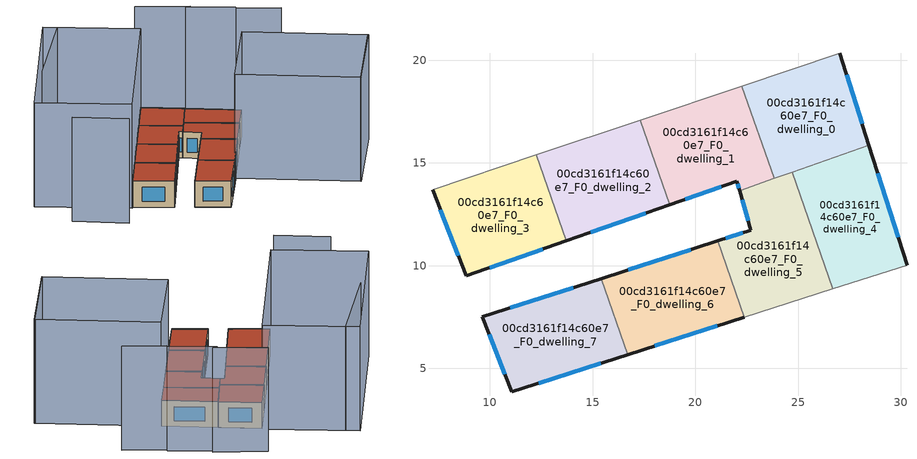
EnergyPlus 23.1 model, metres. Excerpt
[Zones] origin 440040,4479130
00cd3161f14c60e7_F0_dwelling_0
 floor ground (EU_floor_Construction): 28.45,15.85 27.02,20.34 22.26,18.75 23.83,14.25 z0
 wall outside (EU_wall_Construction): 27.02,20.34 28.45,15.85 z0:3
 wall adiabatic (EU_wall_Construction): 22.26,18.75 27.02,20.34 z0:3
 wall to 00cd3161f14c60e7_F0_dwelling_1 (EU_wall_Construction): 23.83,14.25 22.26,18.75 z0:3
 wall to 00cd3161f14c60e7_F0_dwelling_4 (EU_wall_Construction): 28.45,15.85 24.71,14.55 z0:3
 wall to 00cd3161f14c60e7_F0_dwelling_5 (EU_wall_Construction): 24.71,14.55 23.83,14.25 z0:3
 window (EU_Window_Construction): 27.36,19.29 28.11,16.9 z0.7:2.3
 roof outside (EU_roof_Construction): 27.02,20.34 28.45,15.85 23.83,14.25 22.26,18.75 z3
00cd3161f14c60e7_F0_dwelling_1
 floor ground (EU_floor_Construction): 23.83,14.25 22.26,18.75 17.31,17.09 18.75,12.96 22.02,14.11 22.15,13.66 z0
 wall outside (EU_wall_Construction): 22.15,13.66 22.02,14.11 18.75,12.96 z0:3
 wall adiabatic (EU_wall_Construction): 17.31,17.09 22.26,18.75 z0:3
 wall to 00cd3161f14c60e7_F0_dwelling_5 (EU_wall_Construction): 23.83,14.25 22.15,13.66 z0:3
 wall to 00cd3161f14c60e7_F0_dwelling_2 (EU_wall_Construction): 18.75,12.96 17.31,17.09 z0:3
 window (EU_Window_Construction): 22.12,13.76 22.05,14 / 21.25,13.84 19.51,13.23 z0.7:2.3
 roof outside (EU_roof_Construction): 22.26,18.75 23.83,14.25 22.15,13.66 22.02,14.11 18.75,12.96 17.31,17.09 z3
00cd3161f14c60e7_F0_dwelling_2
 floor ground (EU_floor_Construction): 18.75,12.96 17.31,17.09 12.26,15.4 13.72,11.21 z0
 wall outside (EU_wall_Construction): 18.75,12.96 13.72,11.21 z0:3
 wall adiabatic (EU_wall_Construction): 12.26,15.4 17.31,17.09 z0:3
 wall to 00cd3161f14c60e7_F0_dwelling_3 (EU_wall_Construction): 13.72,11.21 12.26,15.4 z0:3
 window (EU_Window_Construction): 17.57,12.55 14.9,11.62 z0.7:2.3
 roof outside (EU_roof_Construction): 17.31,17.09 18.75,12.96 13.72,11.21 12.26,15.4 z3
00cd3161f14c60e7_F0_dwelling_3
 floor ground (EU_floor_Construction): 13.72,11.21 12.26,15.4 7.2,13.7 8.85,9.5 z0
 wall outside (EU_wall_Construction): 13.72,11.21 8.85,9.5 7.2,13.7 z0:3
 wall adiabatic (EU_wall_Construction): 7.2,13.7 12.26,15.4 z0:3
 window (EU_Window_Construction): 12.58,10.81 9.99,9.9 / 8.46,10.49 7.59,12.72 z0.7:2.3
 roof outside (EU_roof_Construction): 12.26,15.4 13.72,11.21 8.85,9.5 7.2,13.7 z3
00cd3161f14c60e7_F0_dwelling_4
 floor ground (EU_floor_Construction): 30.3,10.03 28.45,15.85 24.71,14.55 26.69,8.88 z0
 wall outside (EU_wall_Construction): 28.45,15.85 30.3,10.03 z0:3
 wall adiabatic (EU_wall_Construction): 30.3,10.03 26.69,8.88 z0:3
 wall to 00cd3161f14c60e7_F0_dwelling_5 (EU_wall_Construction): 26.69,8.88 24.71,14.55 z0:3
 window (EU_Window_Construction): 28.88,14.49 29.86,11.4 z0.7:2.3
 roof outside (EU_roof_Construction): 28.45,15.85 30.3,10.03 26.69,8.88 24.71,14.55 z3
00cd3161f14c60e7_F0_dwelling_5
 floor ground (EU_floor_Construction): 26.69,8.88 24.71,14.55 22.15,13.66 22.69,11.72 21.09,11.21 22.39,7.5 z0
 wall outside (EU_wall_Construction): 21.09,11.21 22.69,11.72 22.15,13.66 z0:3
 wall adiabatic (EU_wall_Construction): 26.69,8.88 22.39,7.5 z0:3
 wall to 00cd3161f14c60e7_F0_dwelling_6 (EU_wall_Construction): 22.39,7.5 21.09,11.21 z0:3
 window (EU_Window_Construction): 21.47,11.33 22.32,11.6 / 22.56,12.18 22.27,13.21 z0.7:2.3
 roof outside (EU_roof_Construction): 24.71,14.55 26.69,8.88 22.39,7.5 21.09,11.21 22.69,11.72 22.15,13.66 z3
00cd3161f14c60e7_F0_dwelling_6
 floor ground (EU_floor_Construction): 22.39,7.5 21.09,11.21 15.41,9.38 16.7,5.67 z0
 wall outside (EU_wall_Construction): 15.41,9.38 21.09,11.21 / 22.39,7.5 16.7,5.67 z0:3
 wall to 00cd3161f14c60e7_F0_dwelling_7 (EU_wall_Construction): 16.7,5.67 15.41,9.38 z0:3
 window (EU_Window_Construction): 16.74,9.81 19.76,10.78 / 21.06,7.07 18.03,6.1 z0.7:2.3
 roof outside (EU_roof_Construction): 21.09,11.21 22.39,7.5 16.7,5.67 15.41,9.38 z3
00cd3161f14c60e7_F0_dwelling_7
 floor ground (EU_floor_Construction): 16.7,5.67 15.41,9.38 9.63,7.51 11.07,3.87 z0
 wall outside (EU_wall_Construction): 16.7,5.67 11.07,3.87 9.63,7.51 15.41,9.38 z0:3
 window (EU_Window_Construction): 10.73,4.72 9.97,6.66 / 10.98,7.95 14.06,8.94 / 15.38,5.25 12.39,4.29 z0.7:2.3
 roof outside (EU_roof_Construction): 15.41,9.38 16.7,5.67 11.07,3.87 9.63,7.51 z3
shading: 22.77,-6.42 34.27,-2.85 / 1.22,18.29 2.96,12.45 / 38.02,8.49 36.26,12.98 / 36.54,13.09 34.58,18.08 / 35.07,17.74 32.73,23.21 / 24.29,28.86 12.26,25.97 / 22.84,-6.48 18.82,6.48 / 18.82,6.48 30.3,10.03 / 30.3,10.03 34.31,-2.93 / 34.31,-2.93 22.84,-6.48 / 27.13,20.38 6.92,13.61 / 6.92,13.61 3.59,23.55 / 3.59,23.55 23.8,30.32 / 23.8,30.32 27.13,20.38 z0:12
[Building]
EU S2 Campaign: North Axis=0; Terrain=City; Solar Distribution=FullExterior
[Site:Location]
Madrid: Latitude=40.5; Longitude=-3.5; Time Zone=1; Elevation=609
[SizingPeriod:WeatherFileDays]
AnnualSizingPeriod: Begin Month=1; Begin Day of Month=1; End Month=12; End Day of Month=31; Day of Week for Start Day=Monday; Use Weather File Daylight Saving Period=No; Use Weather File Rain and Snow Indicators=No
[MATERIAL]
EU_InternalMass_Material: Roughness=MediumRough; Thickness=0.1; Conductivity=1; Density=1800; Specific Heat=900; Thermal Absorptance=0.9; Solar Absorptance=0.7; Visible Absorptance=0.7
[MATERIAL:NOMASS] Roughness=MediumRough; Thermal Absorptance=0.9; Solar Absorptance=0.7; Visible Absorptance=0.7
Name | Thermal Resistance
EU_wall_NoMass | 0.419739
EU_roof_NoMass | 0.352165
EU_floor_NoMass | 0.608284
[WINDOWMATERIAL:SIMPLEGLAZINGSYSTEM]
EU_Window_SimpleGlazing: UFactor=4.8352; Solar Heat Gain Coefficient=0.85; Visible Transmittance=0.85
[CONSTRUCTION]
EU_wall_Construction: EU_wall_NoMass
EU_roof_Construction: EU_roof_NoMass
EU_floor_Construction: EU_floor_NoMass
EU_InternalMass_Construction: EU_InternalMass_Material
EU_Window_Construction: EU_Window_SimpleGlazing
[ZONE] Type=1; Multiplier=1; Ceiling Height=autocalculate; Floor Area=autocalculate; Part of Total Floor Area=Yes
Name | Volume
00cd3161f14c60e7_F0_dwelling_0 | 70.3473
00cd3161f14c60e7_F0_dwelling_1 | 70.34
00cd3161f14c60e7_F0_dwelling_2 | 70.3517
00cd3161f14c60e7_F0_dwelling_3 | 70.3506
00cd3161f14c60e7_F0_dwelling_4 | 70.3341
00cd3161f14c60e7_F0_dwelling_5 | 70.3411
00cd3161f14c60e7_F0_dwelling_6 | 70.3374
00cd3161f14c60e7_F0_dwelling_7 | 70.3363
[INTERNALMASS] Construction=EU_InternalMass_Construction
Name | Zone or ZoneList | Surface Area
00cd3161f14c60e7_F0_dwelling_0_EU_InternalMass | 00cd3161f14c60e7_F0_dwelling_0 | 23.4491
00cd3161f14c60e7_F0_dwelling_1_EU_InternalMass | 00cd3161f14c60e7_F0_dwelling_1 | 23.4465
00cd3161f14c60e7_F0_dwelling_2_EU_InternalMass | 00cd3161f14c60e7_F0_dwelling_2 | 23.4506
00cd3161f14c60e7_F0_dwelling_3_EU_InternalMass | 00cd3161f14c60e7_F0_dwelling_3 | 23.4503
00cd3161f14c60e7_F0_dwelling_4_EU_InternalMass | 00cd3161f14c60e7_F0_dwelling_4 | 23.4449
00cd3161f14c60e7_F0_dwelling_5_EU_InternalMass | 00cd3161f14c60e7_F0_dwelling_5 | 23.448
00cd3161f14c60e7_F0_dwelling_6_EU_InternalMass | 00cd3161f14c60e7_F0_dwelling_6 | 23.4457
00cd3161f14c60e7_F0_dwelling_7_EU_InternalMass | 00cd3161f14c60e7_F0_dwelling_7 | 23.4454
[OTHEREQUIPMENT] Fuel Type=Electricity; Design Level Calculation Method=Watts/Area; Power per Zone Floor Area=1; Fraction Latent=0; Fraction Radiant=0; Fraction Lost=0; Carbon Dioxide Generation Rate=0; EndUse Subcategory=EU_Step8_InternalGains
Name | Zone or ZoneList or Space or SpaceList | Schedule
EU_Step8_InternalGain_00cd3161f14c60e7_F0_dwelling_0_f000 | 00cd3161f14c60e7_F0_dwelling_0 | EU_Step8_GainSchedule_00cd3161f14c60e7_F0_dwelling_0_f000
EU_Step8_InternalGain_00cd3161f14c60e7_F0_dwelling_1_f000 | 00cd3161f14c60e7_F0_dwelling_1 | EU_Step8_GainSchedule_00cd3161f14c60e7_F0_dwelling_1_f000
EU_Step8_InternalGain_00cd3161f14c60e7_F0_dwelling_2_f000 | 00cd3161f14c60e7_F0_dwelling_2 | EU_Step8_GainSchedule_00cd3161f14c60e7_F0_dwelling_2_f000
EU_Step8_InternalGain_00cd3161f14c60e7_F0_dwelling_3_f000 | 00cd3161f14c60e7_F0_dwelling_3 | EU_Step8_GainSchedule_00cd3161f14c60e7_F0_dwelling_3_f000
EU_Step8_InternalGain_00cd3161f14c60e7_F0_dwelling_4_f000 | 00cd3161f14c60e7_F0_dwelling_4 | EU_Step8_GainSchedule_00cd3161f14c60e7_F0_dwelling_4_f000
EU_Step8_InternalGain_00cd3161f14c60e7_F0_dwelling_5_f000 | 00cd3161f14c60e7_F0_dwelling_5 | EU_Step8_GainSchedule_00cd3161f14c60e7_F0_dwelling_5_f000
EU_Step8_InternalGain_00cd3161f14c60e7_F0_dwelling_6_f000 | 00cd3161f14c60e7_F0_dwelling_6 | EU_Step8_GainSchedule_00cd3161f14c60e7_F0_dwelling_6_f000
EU_Step8_InternalGain_00cd3161f14c60e7_F0_dwelling_7_f000 | 00cd3161f14c60e7_F0_dwelling_7 | EU_Step8_GainSchedule_00cd3161f14c60e7_F0_dwelling_7_f000
[ZONEVENTILATION:DESIGNFLOWRATE] Schedule=EU_AlwaysOn; Design Flow Rate Calculation Method=AirChanges/Hour; Air Changes per Hour=0.703302; Ventilation Type=Natural; Fan Pressure Rise=0; Fan Total Efficiency=1; Constant Term Coefficient=1; Temperature Term Coefficient=0; Velocity Term Coefficient=0; Velocity Squared Term Coefficient=0; Minimum Indoor Temperature=-100; Maximum Indoor Temperature=100; Delta Temperature=-100; Minimum Outdoor Temperature=-100; Maximum Outdoor Temperature=100; Maximum Wind Speed=40
Name | Zone or ZoneList or Space or SpaceList
EU_ConstantAir_00cd3161f14c60e7_F0_dwelling_0 | 00cd3161f14c60e7_F0_dwelling_0
EU_ConstantAir_00cd3161f14c60e7_F0_dwelling_1 | 00cd3161f14c60e7_F0_dwelling_1
EU_ConstantAir_00cd3161f14c60e7_F0_dwelling_2 | 00cd3161f14c60e7_F0_dwelling_2
EU_ConstantAir_00cd3161f14c60e7_F0_dwelling_3 | 00cd3161f14c60e7_F0_dwelling_3
EU_ConstantAir_00cd3161f14c60e7_F0_dwelling_4 | 00cd3161f14c60e7_F0_dwelling_4
EU_ConstantAir_00cd3161f14c60e7_F0_dwelling_5 | 00cd3161f14c60e7_F0_dwelling_5
EU_ConstantAir_00cd3161f14c60e7_F0_dwelling_6 | 00cd3161f14c60e7_F0_dwelling_6
EU_ConstantAir_00cd3161f14c60e7_F0_dwelling_7 | 00cd3161f14c60e7_F0_dwelling_7
[HVACTEMPLATE:THERMOSTAT] Constant Heating Setpoint=20; Constant Cooling Setpoint=50
EU_HeatOnly_00cd3161f14c60e7_F0_dwelling_0; EU_HeatOnly_00cd3161f14c60e7_F0_dwelling_1; EU_HeatOnly_00cd3161f14c60e7_F0_dwelling_2; EU_HeatOnly_00cd3161f14c60e7_F0_dwelling_3; EU_HeatOnly_00cd3161f14c60e7_F0_dwelling_4; EU_HeatOnly_00cd3161f14c60e7_F0_dwelling_5; EU_HeatOnly_00cd3161f14c60e7_F0_dwelling_6; EU_HeatOnly_00cd3161f14c60e7_F0_dwelling_7
[HVACTEMPLATE:ZONE:IDEALLOADSAIRSYSTEM] System Availability Schedule=EU_AlwaysOn; Maximum Heating Supply Air Temperature=50; Minimum Cooling Supply Air Temperature=13; Maximum Heating Supply Air Humidity Ratio=0.0156; Minimum Cooling Supply Air Humidity Ratio=0.0077; Heating Limit=NoLimit; Cooling Limit=NoLimit; Heating Availability Schedule=EU_AlwaysOn; Cooling Availability Schedule=EU_CoolingOff; Dehumidification Control Type=ConstantSensibleHeatRatio; Cooling Sensible Heat Ratio=0.7; Dehumidification Setpoint=60; Humidification Control Type=None; Humidification Setpoint=30; Outdoor Air Method=None; Outdoor Air Flow Rate per Person=0.00944; Outdoor Air Flow Rate per Zone Floor Area=0; Outdoor Air Flow Rate per Zone=0; Demand Controlled Ventilation Type=None; Outdoor Air Economizer Type=NoEconomizer; Heat Recovery Type=None; Sensible Heat Recovery Effectiveness=0.7; Latent Heat Recovery Effectiveness=0.65
Name | Template Thermostat
00cd3161f14c60e7_F0_dwelling_0 | EU_HeatOnly_00cd3161f14c60e7_F0_dwelling_0
00cd3161f14c60e7_F0_dwelling_1 | EU_HeatOnly_00cd3161f14c60e7_F0_dwelling_1
00cd3161f14c60e7_F0_dwelling_2 | EU_HeatOnly_00cd3161f14c60e7_F0_dwelling_2
00cd3161f14c60e7_F0_dwelling_3 | EU_HeatOnly_00cd3161f14c60e7_F0_dwelling_3
00cd3161f14c60e7_F0_dwelling_4 | EU_HeatOnly_00cd3161f14c60e7_F0_dwelling_4
00cd3161f14c60e7_F0_dwelling_5 | EU_HeatOnly_00cd3161f14c60e7_F0_dwelling_5
00cd3161f14c60e7_F0_dwelling_6 | EU_HeatOnly_00cd3161f14c60e7_F0_dwelling_6
00cd3161f14c60e7_F0_dwelling_7 | EU_HeatOnly_00cd3161f14c60e7_F0_dwelling_7
[SIZING:ZONE] Zone Cooling Design Supply Air Temperature Input Method=SupplyAirTemperature; Zone Cooling Design Supply Air Temperature=13; Zone Heating Design Supply Air Temperature Input Method=SupplyAirTemperature; Zone Heating Design Supply Air Temperature=50; Zone Cooling Design Supply Air Humidity Ratio=0.008; Zone Heating Design Supply Air Humidity Ratio=0.008; Cooling Design Air Flow Method=DesignDay; Cooling Design Air Flow Rate=0; Cooling Minimum Air Flow per Zone Floor Area=0.000762; Cooling Minimum Air Flow=0; Cooling Minimum Air Flow Fraction=0.2; Heating Design Air Flow Method=DesignDay; Heating Design Air Flow Rate=0; Heating Maximum Air Flow per Zone Floor Area=0.002032; Heating Maximum Air Flow=0.141576; Heating Maximum Air Flow Fraction=0.3; Account for Dedicated Outdoor Air System=No; Dedicated Outdoor Air System Control Strategy=NeutralSupplyAir; Dedicated Outdoor Air Low Setpoint Temperature for Design=autosize; Dedicated Outdoor Air High Setpoint Temperature for Design=autosize; Zone Load Sizing Method=Sensible Load Only No Latent Load; Zone Latent Cooling Design Supply Air Humidity Ratio Input Method=HumidityRatioDifference; Zone Cooling Design Supply Air Humidity Ratio Difference=0.005; Zone Latent Heating Design Supply Air Humidity Ratio Input Method=HumidityRatioDifference; Zone Humidification Design Supply Air Humidity Ratio Difference=0.005
00cd3161f14c60e7_F0_dwelling_0; 00cd3161f14c60e7_F0_dwelling_1; 00cd3161f14c60e7_F0_dwelling_2; 00cd3161f14c60e7_F0_dwelling_3; 00cd3161f14c60e7_F0_dwelling_4; 00cd3161f14c60e7_F0_dwelling_5; 00cd3161f14c60e7_F0_dwelling_6; 00cd3161f14c60e7_F0_dwelling_7
[SCHEDULE:CONSTANT]
Name | Hourly Value
EU_AlwaysOn | 1
EU_CoolingOff | 0
[SCHEDULE:FILE] Column Number=1; Rows to Skip at Top=0; Number of Hours of Data=8760; Column Separator=Comma; Interpolate to Timestep=No; Minutes per Item=60; Adjust Schedule for Daylight Savings=Yes
Name | File
EU_Step8_GainSchedule_00cd3161f14c60e7_F0_dwelling_0_f000 | ../../schedules/00cd3161f14c60e7/00cd3161f14c60e7_F0_dwelling_0_f000_gain.csv
EU_Step8_GainSchedule_00cd3161f14c60e7_F0_dwelling_1_f000 | ../../schedules/00cd3161f14c60e7/00cd3161f14c60e7_F0_dwelling_1_f000_gain.csv
EU_Step8_GainSchedule_00cd3161f14c60e7_F0_dwelling_2_f000 | ../../schedules/00cd3161f14c60e7/00cd3161f14c60e7_F0_dwelling_2_f000_gain.csv
EU_Step8_GainSchedule_00cd3161f14c60e7_F0_dwelling_3_f000 | ../../schedules/00cd3161f14c60e7/00cd3161f14c60e7_F0_dwelling_3_f000_gain.csv
EU_Step8_GainSchedule_00cd3161f14c60e7_F0_dwelling_4_f000 | ../../schedules/00cd3161f14c60e7/00cd3161f14c60e7_F0_dwelling_4_f000_gain.csv
EU_Step8_GainSchedule_00cd3161f14c60e7_F0_dwelling_5_f000 | ../../schedules/00cd3161f14c60e7/00cd3161f14c60e7_F0_dwelling_5_f000_gain.csv
EU_Step8_GainSchedule_00cd3161f14c60e7_F0_dwelling_6_f000 | ../../schedules/00cd3161f14c60e7/00cd3161f14c60e7_F0_dwelling_6_f000_gain.csv
EU_Step8_GainSchedule_00cd3161f14c60e7_F0_dwelling_7_f000 | ../../schedules/00cd3161f14c60e7/00cd3161f14c60e7_F0_dwelling_7_f000_gain.csv
